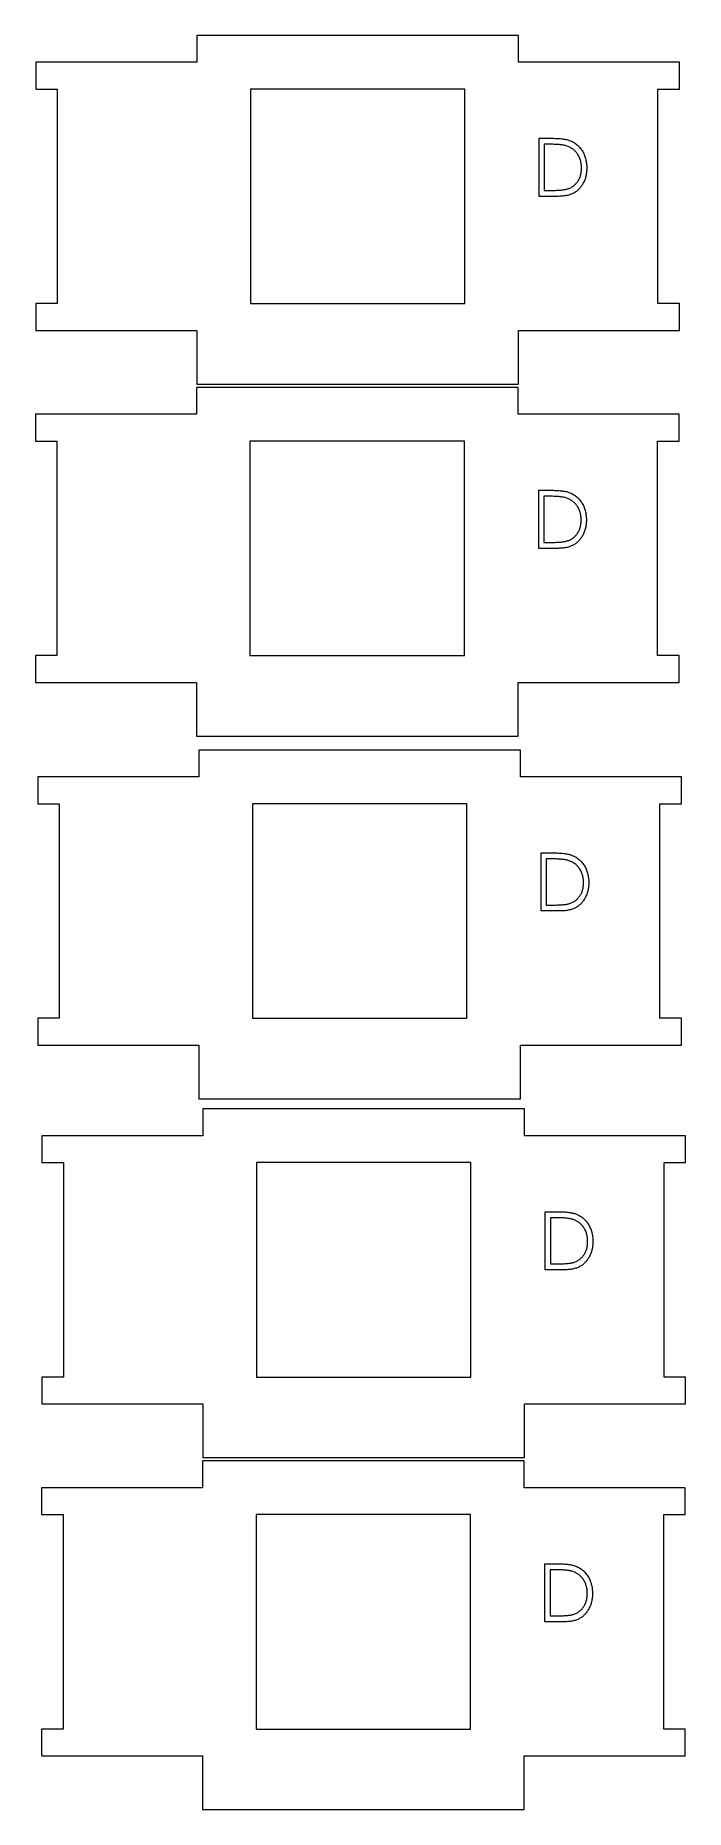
# Model space of a CAD drawing. Header units: inches. Extents: x 0 to 3.03, y -6.9 to 1.38.
import ezdxf

# ---------------------------------------------------------------- set-up
doc = ezdxf.new("R2010")
doc.units = ezdxf.units.IN
doc.header["$MEASUREMENT"] = 0

msp = doc.modelspace()

# ---------------------------------------------------------------- linework, layer by layer
at = {"color": 1, "linetype": 'Continuous', "lineweight": 5}
for p, q in [((0.75, 1.375), (0.75, 1.25)), ((2.25, 1.375), (0.75, 1.375)), ((2.25, 1.25), (2.25, 1.375)), ((0, 1.25), (0, 1.125)), ((0.75, 1.25), (0, 1.25)), ((3, 1.25), (2.25, 1.25)), ((3, 1.125), (3, 1.25)), ((0, 1.125), (0.1, 1.125)), ((0.1, 1.125), (0.1, 0.125)), ((2, 1.125), (1, 1.125)), ((1, 1.125), (1, 0.125)), ((2, 0.125), (2, 1.125)), ((2.9, 1.125), (3, 1.125)), ((2.9, 0.125), (2.9, 1.125)), ((0.1, 0.125), (0, 0.125)), ((0, 0.125), (0, 0)), ((1, 0.125), (2, 0.125)), ((3, 0.125), (2.9, 0.125)), ((3, 0), (3, 0.125)), ((0, 0), (0.75, 0)), ((0.75, 0), (0.75, -0.25)), ((2.25, 0), (3, 0)), ((2.25, -0.25), (2.25, 0)), ((0.7482, -0.266), (0.7482, -0.391)), ((2.2482, -0.266), (0.7482, -0.266)), ((0.75, -0.25), (2.25, -0.25)), ((2.2482, -0.391), (2.2482, -0.266)), ((-0.0018, -0.391), (-0.0018, -0.516)), ((0.7482, -0.391), (-0.0018, -0.391)), ((2.9982, -0.391), (2.2482, -0.391)), ((2.9982, -0.516), (2.9982, -0.391)), ((-0.0018, -0.516), (0.0982, -0.516)), ((0.0982, -0.516), (0.0982, -1.516)), ((1.9982, -0.516), (0.9982, -0.516)), ((0.9982, -0.516), (0.9982, -1.516)), ((1.9982, -1.516), (1.9982, -0.516)), ((2.8982, -0.516), (2.9982, -0.516)), ((2.8982, -1.516), (2.8982, -0.516)), ((0.0982, -1.516), (-0.0018, -1.516)), ((-0.0018, -1.516), (-0.0018, -1.641)), ((0.9982, -1.516), (1.9982, -1.516)), ((2.9982, -1.516), (2.8982, -1.516)), ((2.9982, -1.641), (2.9982, -1.516)), ((-0.0018, -1.641), (0.7482, -1.641)), ((0.7482, -1.641), (0.7482, -1.891)), ((2.2482, -1.641), (2.9982, -1.641)), ((2.2482, -1.891), (2.2482, -1.641)), ((0.7482, -1.891), (2.2482, -1.891)), ((0.7592, -1.9565), (0.7592, -2.0815)), ((2.2592, -1.9565), (0.7592, -1.9565)), ((2.2592, -2.0815), (2.2592, -1.9565)), ((0.0092, -2.0815), (0.0092, -2.2065)), ((0.7592, -2.0815), (0.0092, -2.0815)), ((3.0092, -2.0815), (2.2592, -2.0815)), ((3.0092, -2.2065), (3.0092, -2.0815)), ((0.0092, -2.2065), (0.1092, -2.2065)), ((0.1092, -2.2065), (0.1092, -3.2065)), ((2.0092, -2.2065), (1.0092, -2.2065)), ((1.0092, -2.2065), (1.0092, -3.2065)), ((2.0092, -3.2065), (2.0092, -2.2065)), ((2.9092, -2.2065), (3.0092, -2.2065)), ((2.9092, -3.2065), (2.9092, -2.2065)), ((0.1092, -3.2065), (0.0092, -3.2065)), ((0.0092, -3.2065), (0.0092, -3.3315)), ((1.0092, -3.2065), (2.0092, -3.2065)), ((3.0092, -3.2065), (2.9092, -3.2065)), ((3.0092, -3.3315), (3.0092, -3.2065)), ((0.0092, -3.3315), (0.7592, -3.3315)), ((0.7592, -3.3315), (0.7592, -3.5815)), ((2.2592, -3.3315), (3.0092, -3.3315)), ((2.2592, -3.5815), (2.2592, -3.3315)), ((0.7592, -3.5815), (2.2592, -3.5815)), ((0.7784, -3.6292), (0.7784, -3.7542)), ((2.2784, -3.6292), (0.7784, -3.6292)), ((2.2784, -3.7542), (2.2784, -3.6292)), ((0.0284, -3.7542), (0.0284, -3.8792)), ((0.7784, -3.7542), (0.0284, -3.7542)), ((3.0284, -3.7542), (2.2784, -3.7542)), ((3.0284, -3.8792), (3.0284, -3.7542)), ((0.0284, -3.8792), (0.1284, -3.8792)), ((0.1284, -3.8792), (0.1284, -4.8792)), ((2.0284, -3.8792), (1.0284, -3.8792)), ((1.0284, -3.8792), (1.0284, -4.8792)), ((2.0284, -4.8792), (2.0284, -3.8792)), ((2.9284, -3.8792), (3.0284, -3.8792)), ((2.9284, -4.8792), (2.9284, -3.8792)), ((0.1284, -4.8792), (0.0284, -4.8792)), ((0.0284, -4.8792), (0.0284, -5.0042)), ((1.0284, -4.8792), (2.0284, -4.8792)), ((3.0284, -4.8792), (2.9284, -4.8792)), ((3.0284, -5.0042), (3.0284, -4.8792)), ((0.0284, -5.0042), (0.7784, -5.0042)), ((0.7784, -5.0042), (0.7784, -5.2542)), ((2.2784, -5.0042), (3.0284, -5.0042)), ((2.2784, -5.2542), (2.2784, -5.0042)), ((0.7766, -5.2702), (0.7766, -5.3952)), ((2.2766, -5.2702), (0.7766, -5.2702)), ((0.7784, -5.2542), (2.2784, -5.2542)), ((2.2766, -5.3952), (2.2766, -5.2702)), ((0.0266, -5.3952), (0.0266, -5.5202)), ((0.7766, -5.3952), (0.0266, -5.3952)), ((3.0266, -5.3952), (2.2766, -5.3952)), ((3.0266, -5.5202), (3.0266, -5.3952)), ((0.0266, -5.5202), (0.1266, -5.5202)), ((0.1266, -5.5202), (0.1266, -6.5202)), ((2.0266, -5.5202), (1.0266, -5.5202)), ((1.0266, -5.5202), (1.0266, -6.5202)), ((2.0266, -6.5202), (2.0266, -5.5202)), ((2.9266, -5.5202), (3.0266, -5.5202)), ((2.9266, -6.5202), (2.9266, -5.5202)), ((0.1266, -6.5202), (0.0266, -6.5202)), ((0.0266, -6.5202), (0.0266, -6.6452)), ((1.0266, -6.5202), (2.0266, -6.5202)), ((3.0266, -6.5202), (2.9266, -6.5202)), ((3.0266, -6.6452), (3.0266, -6.5202)), ((0.0266, -6.6452), (0.7766, -6.6452)), ((0.7766, -6.6452), (0.7766, -6.8952)), ((2.2766, -6.6452), (3.0266, -6.6452)), ((2.2766, -6.8952), (2.2766, -6.6452)), ((0.7766, -6.8952), (2.2766, -6.8952))]:
    msp.add_line(p, q, dxfattribs=at)
at = {"color": 2, "linetype": 'Continuous', "lineweight": 5}
for p, q in [((2.3458, 0.8958), (2.4005, 0.8958)), ((2.3458, 0.625), (2.3458, 0.8958)), ((2.3892, 0.8681), (2.3701, 0.8681)), ((2.3701, 0.8681), (2.3701, 0.6528)), ((2.4298, 0.625), (2.3458, 0.625)), ((2.3701, 0.6528), (2.4012, 0.6528)), ((2.3441, -0.7452), (2.3987, -0.7452)), ((2.3441, -1.016), (2.3441, -0.7452)), ((2.3874, -0.773), (2.3684, -0.773)), ((2.3684, -0.773), (2.3684, -0.9882)), ((2.3684, -0.9882), (2.3995, -0.9882)), ((2.428, -1.016), (2.3441, -1.016)), ((2.3551, -2.4356), (2.4098, -2.4356)), ((2.3551, -2.7065), (2.3551, -2.4356)), ((2.3984, -2.4634), (2.3794, -2.4634)), ((2.3794, -2.4634), (2.3794, -2.6787)), ((2.439, -2.7065), (2.3551, -2.7065)), ((2.3794, -2.6787), (2.4105, -2.6787)), ((2.3742, -4.1084), (2.4289, -4.1084)), ((2.3742, -4.3792), (2.3742, -4.1084)), ((2.4176, -4.1362), (2.3985, -4.1362)), ((2.3985, -4.1362), (2.3985, -4.3514)), ((2.4581, -4.3792), (2.3742, -4.3792)), ((2.3985, -4.3514), (2.4296, -4.3514)), ((2.3724, -5.7494), (2.4271, -5.7494)), ((2.3724, -6.0202), (2.3724, -5.7494)), ((2.4158, -5.7772), (2.3967, -5.7772)), ((2.3967, -5.7772), (2.3967, -5.9924)), ((2.4564, -6.0202), (2.3724, -6.0202)), ((2.3967, -5.9924), (2.4278, -5.9924))]:
    msp.add_line(p, q, dxfattribs=at)
for points, knots in [([(2.4724, 0.8605), (2.4701, 0.8611), (2.4653, 0.8624), (2.4574, 0.8639), (2.4486, 0.8652), (2.4387, 0.8663), (2.4277, 0.867), (2.4158, 0.8676), (2.4028, 0.868), (2.3938, 0.868), (2.3892, 0.8681)], [0, 0, 0, 0, 0.084319, 0.179285, 0.286583, 0.405111, 0.535593, 0.67819, 0.832976, 1, 1, 1, 1]), ([(2.4005, 0.8958), (2.4053, 0.8958), (2.4145, 0.8957), (2.4277, 0.8953), (2.44, 0.8946), (2.4513, 0.8935), (2.4615, 0.8922), (2.4708, 0.8905), (2.479, 0.8885), (2.4841, 0.8869), (2.4865, 0.8861)], [0, 0, 0, 0, 0.164289, 0.317406, 0.458844, 0.589367, 0.707831, 0.81577, 0.91288, 1, 1, 1, 1]), ([(2.5438, 0.7571), (2.5437, 0.7602), (2.5436, 0.7664), (2.5427, 0.7756), (2.5412, 0.7844), (2.5391, 0.7928), (2.5365, 0.8009), (2.5332, 0.8086), (2.5294, 0.816), (2.525, 0.823), (2.5201, 0.8296), (2.5146, 0.8356), (2.5087, 0.8411), (2.5024, 0.8462), (2.4956, 0.8505), (2.4883, 0.8545), (2.4806, 0.8578), (2.4752, 0.8596), (2.4724, 0.8605)], [0, 0, 0, 0, 0.070151, 0.137813, 0.203226, 0.267174, 0.330024, 0.391794, 0.453084, 0.514334, 0.575, 0.634865, 0.694116, 0.753442, 0.813126, 0.87408, 0.936007, 1, 1, 1, 1]), ([(2.4865, 0.8861), (2.4896, 0.8849), (2.4958, 0.8825), (2.5046, 0.8781), (2.5129, 0.873), (2.5207, 0.8674), (2.5279, 0.861), (2.5347, 0.8541), (2.5409, 0.8464), (2.5465, 0.8382), (2.5516, 0.8295), (2.556, 0.8204), (2.5597, 0.8108), (2.5628, 0.8008), (2.5652, 0.7905), (2.5668, 0.7796), (2.5679, 0.7685), (2.568, 0.7609), (2.5681, 0.757)], [0, 0, 0, 0, 0.061545, 0.121694, 0.181155, 0.239875, 0.298702, 0.357647, 0.417605, 0.478494, 0.540407, 0.602345, 0.665004, 0.728559, 0.793651, 0.860534, 0.929236, 1, 1, 1, 1]), ([(2.5681, 0.757), (2.568, 0.7537), (2.5679, 0.7471), (2.567, 0.7373), (2.5658, 0.7279), (2.5639, 0.7188), (2.5615, 0.71), (2.5585, 0.7015), (2.555, 0.6932), (2.551, 0.6854), (2.5466, 0.6779), (2.5418, 0.6709), (2.5368, 0.6644), (2.5314, 0.6585), (2.5256, 0.653), (2.5196, 0.648), (2.5132, 0.6436), (2.5064, 0.6396), (2.4992, 0.6361), (2.4913, 0.6331), (2.4827, 0.6306), (2.4734, 0.6286), (2.4635, 0.6269), (2.4528, 0.6258), (2.4415, 0.6251), (2.4338, 0.625), (2.4298, 0.625)], [0, 0, 0, 0, 0.046081, 0.090807, 0.134295, 0.177024, 0.218823, 0.260244, 0.30108, 0.341614, 0.381583, 0.42012, 0.458075, 0.494738, 0.531195, 0.566934, 0.602713, 0.638327, 0.674853, 0.713467, 0.754442, 0.797815, 0.843989, 0.893072, 0.944963, 1, 1, 1, 1]), ([(2.4786, 0.6597), (2.4811, 0.6605), (2.486, 0.6623), (2.493, 0.6654), (2.4996, 0.6691), (2.5058, 0.6732), (2.5115, 0.6779), (2.5169, 0.6831), (2.5219, 0.6887), (2.5264, 0.6948), (2.5305, 0.7014), (2.534, 0.7083), (2.5371, 0.7156), (2.5395, 0.7232), (2.5414, 0.7312), (2.5428, 0.7395), (2.5436, 0.7482), (2.5437, 0.754), (2.5438, 0.7571)], [0, 0, 0, 0, 0.0624145, 0.1233382, 0.1831245, 0.241783, 0.3005789, 0.3596801, 0.4188816, 0.4795307, 0.5408505, 0.6023034, 0.6644632, 0.7278057, 0.7928948, 0.8596723, 0.9284644, 1, 1, 1, 1]), ([(2.4012, 0.6528), (2.4057, 0.6528), (2.4143, 0.6528), (2.4266, 0.6532), (2.4379, 0.6537), (2.4482, 0.6544), (2.4573, 0.6554), (2.4654, 0.6565), (2.4724, 0.6579), (2.4767, 0.6591), (2.4786, 0.6597)], [0, 0, 0, 0, 0.171901, 0.330628, 0.475549, 0.606746, 0.725024, 0.829742, 0.921323, 1, 1, 1, 1]), ([(2.4706, -0.7806), (2.4684, -0.7799), (2.4635, -0.7786), (2.4557, -0.7771), (2.4468, -0.7758), (2.4369, -0.7748), (2.426, -0.774), (2.414, -0.7734), (2.4011, -0.773), (2.3921, -0.773), (2.3874, -0.773)], [0, 0, 0, 0, 0.084319, 0.179285, 0.286583, 0.405111, 0.535593, 0.67819, 0.832976, 1, 1, 1, 1]), ([(2.3987, -0.7452), (2.4035, -0.7452), (2.4127, -0.7453), (2.426, -0.7457), (2.4383, -0.7464), (2.4495, -0.7475), (2.4598, -0.7489), (2.469, -0.7505), (2.4772, -0.7525), (2.4823, -0.7542), (2.4847, -0.7549)], [0, 0, 0, 0, 0.164289, 0.317406, 0.458844, 0.589367, 0.707831, 0.81577, 0.91288, 1, 1, 1, 1]), ([(2.542, -0.884), (2.5419, -0.8808), (2.5419, -0.8746), (2.5409, -0.8654), (2.5394, -0.8567), (2.5374, -0.8482), (2.5347, -0.8401), (2.5314, -0.8324), (2.5277, -0.825), (2.5232, -0.818), (2.5183, -0.8114), (2.5128, -0.8054), (2.5069, -0.7999), (2.5007, -0.7949), (2.4938, -0.7905), (2.4865, -0.7866), (2.4788, -0.7832), (2.4734, -0.7815), (2.4706, -0.7806)], [0, 0, 0, 0, 0.070151, 0.137813, 0.203226, 0.267174, 0.330024, 0.391794, 0.453084, 0.514334, 0.575, 0.634865, 0.694116, 0.753442, 0.813126, 0.87408, 0.936007, 1, 1, 1, 1]), ([(2.4847, -0.7549), (2.4878, -0.7561), (2.494, -0.7585), (2.5028, -0.763), (2.5111, -0.768), (2.519, -0.7736), (2.5262, -0.7801), (2.533, -0.7869), (2.5391, -0.7946), (2.5448, -0.8028), (2.5499, -0.8115), (2.5543, -0.8206), (2.5579, -0.8302), (2.561, -0.8402), (2.5634, -0.8506), (2.565, -0.8614), (2.5661, -0.8726), (2.5662, -0.8802), (2.5663, -0.884)], [0, 0, 0, 0, 0.061545, 0.121694, 0.181155, 0.239875, 0.298702, 0.357647, 0.417605, 0.478494, 0.540407, 0.602345, 0.665004, 0.728559, 0.793651, 0.860534, 0.929236, 1, 1, 1, 1]), ([(2.5663, -0.884), (2.5662, -0.8874), (2.5661, -0.894), (2.5653, -0.9037), (2.564, -0.9131), (2.5621, -0.9222), (2.5597, -0.9311), (2.5567, -0.9396), (2.5533, -0.9478), (2.5492, -0.9556), (2.5448, -0.9631), (2.5401, -0.9701), (2.535, -0.9766), (2.5296, -0.9825), (2.5239, -0.988), (2.5178, -0.993), (2.5114, -0.9974), (2.5046, -1.0014), (2.4974, -1.005), (2.4895, -1.0079), (2.4809, -1.0104), (2.4716, -1.0125), (2.4617, -1.0141), (2.4511, -1.0152), (2.4398, -1.0159), (2.432, -1.016), (2.428, -1.016)], [0, 0, 0, 0, 0.046081, 0.090807, 0.134295, 0.177024, 0.218823, 0.260244, 0.30108, 0.341614, 0.381583, 0.42012, 0.458075, 0.494738, 0.531195, 0.566934, 0.602713, 0.638327, 0.674853, 0.713467, 0.754442, 0.797815, 0.843989, 0.893072, 0.944963, 1, 1, 1, 1]), ([(2.4769, -0.9813), (2.4793, -0.9805), (2.4842, -0.9788), (2.4913, -0.9756), (2.4978, -0.9719), (2.504, -0.9678), (2.5098, -0.9631), (2.5151, -0.9579), (2.5201, -0.9523), (2.5247, -0.9462), (2.5287, -0.9396), (2.5322, -0.9327), (2.5353, -0.9255), (2.5378, -0.9178), (2.5397, -0.9098), (2.541, -0.9015), (2.5418, -0.8929), (2.5419, -0.887), (2.542, -0.884)], [0, 0, 0, 0, 0.0624145, 0.1233382, 0.1831245, 0.241783, 0.3005789, 0.3596801, 0.4188816, 0.4795307, 0.5408505, 0.6023034, 0.6644632, 0.7278057, 0.7928948, 0.8596723, 0.9284644, 1, 1, 1, 1]), ([(2.3995, -0.9882), (2.4039, -0.9882), (2.4125, -0.9882), (2.4249, -0.9879), (2.4362, -0.9873), (2.4464, -0.9866), (2.4555, -0.9856), (2.4636, -0.9845), (2.4707, -0.9832), (2.4749, -0.9819), (2.4769, -0.9813)], [0, 0, 0, 0, 0.171901, 0.330628, 0.475549, 0.606746, 0.725024, 0.829742, 0.921323, 1, 1, 1, 1]), ([(2.4817, -2.471), (2.4794, -2.4704), (2.4746, -2.4691), (2.4667, -2.4676), (2.4578, -2.4663), (2.4479, -2.4652), (2.437, -2.4644), (2.4251, -2.4639), (2.4121, -2.4635), (2.4031, -2.4634), (2.3984, -2.4634)], [0, 0, 0, 0, 0.084319, 0.179285, 0.286583, 0.405111, 0.535593, 0.67819, 0.832976, 1, 1, 1, 1]), ([(2.4098, -2.4356), (2.4145, -2.4357), (2.4237, -2.4357), (2.437, -2.4362), (2.4493, -2.4369), (2.4605, -2.438), (2.4708, -2.4393), (2.48, -2.441), (2.4882, -2.4429), (2.4933, -2.4446), (2.4957, -2.4454)], [0, 0, 0, 0, 0.164289, 0.317406, 0.458844, 0.589367, 0.707831, 0.81577, 0.91288, 1, 1, 1, 1]), ([(2.553, -2.5744), (2.553, -2.5713), (2.5529, -2.565), (2.5519, -2.5559), (2.5505, -2.5471), (2.5484, -2.5387), (2.5458, -2.5306), (2.5425, -2.5229), (2.5387, -2.5154), (2.5342, -2.5085), (2.5293, -2.5019), (2.5239, -2.4959), (2.518, -2.4904), (2.5117, -2.4853), (2.5048, -2.4809), (2.4976, -2.477), (2.4898, -2.4737), (2.4844, -2.4719), (2.4817, -2.471)], [0, 0, 0, 0, 0.070151, 0.137813, 0.203226, 0.267174, 0.330024, 0.391794, 0.453084, 0.514334, 0.575, 0.634865, 0.694116, 0.753442, 0.813126, 0.87408, 0.936007, 1, 1, 1, 1]), ([(2.4957, -2.4454), (2.4988, -2.4466), (2.505, -2.449), (2.5139, -2.4534), (2.5222, -2.4585), (2.53, -2.4641), (2.5372, -2.4705), (2.544, -2.4774), (2.5501, -2.485), (2.5558, -2.4932), (2.5609, -2.5019), (2.5653, -2.5111), (2.569, -2.5207), (2.572, -2.5306), (2.5744, -2.541), (2.5761, -2.5518), (2.5771, -2.563), (2.5772, -2.5706), (2.5773, -2.5745)], [0, 0, 0, 0, 0.061545, 0.121694, 0.181155, 0.239875, 0.298702, 0.357647, 0.417605, 0.478494, 0.540407, 0.602345, 0.665004, 0.728559, 0.793651, 0.860534, 0.929236, 1, 1, 1, 1]), ([(2.5773, -2.5745), (2.5773, -2.5778), (2.5772, -2.5844), (2.5763, -2.5941), (2.575, -2.6036), (2.5731, -2.6127), (2.5708, -2.6215), (2.5677, -2.63), (2.5643, -2.6383), (2.5603, -2.6461), (2.5558, -2.6535), (2.5511, -2.6605), (2.546, -2.667), (2.5406, -2.673), (2.5349, -2.6785), (2.5288, -2.6835), (2.5224, -2.6879), (2.5157, -2.6919), (2.5084, -2.6954), (2.5005, -2.6984), (2.4919, -2.7009), (2.4827, -2.7029), (2.4727, -2.7045), (2.4621, -2.7056), (2.4508, -2.7064), (2.443, -2.7064), (2.439, -2.7065)], [0, 0, 0, 0, 0.046081, 0.090807, 0.134295, 0.177024, 0.218823, 0.260244, 0.30108, 0.341614, 0.381583, 0.42012, 0.458075, 0.494738, 0.531195, 0.566934, 0.602713, 0.638327, 0.674853, 0.713467, 0.754442, 0.797815, 0.843989, 0.893072, 0.944963, 1, 1, 1, 1]), ([(2.4879, -2.6718), (2.4904, -2.6709), (2.4953, -2.6692), (2.5023, -2.6661), (2.5088, -2.6624), (2.515, -2.6582), (2.5208, -2.6535), (2.5262, -2.6484), (2.5311, -2.6427), (2.5357, -2.6366), (2.5398, -2.6301), (2.5433, -2.6232), (2.5464, -2.6159), (2.5488, -2.6083), (2.5507, -2.6003), (2.552, -2.592), (2.5529, -2.5833), (2.5529, -2.5774), (2.553, -2.5744)], [0, 0, 0, 0, 0.0624145, 0.1233382, 0.1831245, 0.241783, 0.3005789, 0.3596801, 0.4188816, 0.4795307, 0.5408505, 0.6023034, 0.6644632, 0.7278057, 0.7928948, 0.8596723, 0.9284644, 1, 1, 1, 1]), ([(2.4105, -2.6787), (2.4149, -2.6787), (2.4235, -2.6786), (2.4359, -2.6783), (2.4472, -2.6778), (2.4574, -2.677), (2.4666, -2.6761), (2.4747, -2.675), (2.4817, -2.6736), (2.4859, -2.6724), (2.4879, -2.6718)], [0, 0, 0, 0, 0.171901, 0.330628, 0.475549, 0.606746, 0.725024, 0.829742, 0.921323, 1, 1, 1, 1]), ([(2.4289, -4.1084), (2.4337, -4.1084), (2.4428, -4.1085), (2.4561, -4.1089), (2.4684, -4.1096), (2.4797, -4.1107), (2.4899, -4.112), (2.4991, -4.1137), (2.5074, -4.1157), (2.5124, -4.1174), (2.5148, -4.1181)], [0, 0, 0, 0, 0.164289, 0.317406, 0.458844, 0.589367, 0.707831, 0.81577, 0.91288, 1, 1, 1, 1]), ([(2.5148, -4.1181), (2.518, -4.1193), (2.5242, -4.1217), (2.533, -4.1262), (2.5413, -4.1312), (2.5491, -4.1368), (2.5563, -4.1432), (2.5631, -4.1501), (2.5693, -4.1578), (2.5749, -4.166), (2.58, -4.1747), (2.5844, -4.1838), (2.5881, -4.1934), (2.5911, -4.2034), (2.5935, -4.2138), (2.5952, -4.2246), (2.5963, -4.2358), (2.5964, -4.2434), (2.5964, -4.2472)], [0, 0, 0, 0, 0.061545, 0.121694, 0.181155, 0.239875, 0.298702, 0.357647, 0.417605, 0.478494, 0.540407, 0.602345, 0.665004, 0.728559, 0.793651, 0.860534, 0.929236, 1, 1, 1, 1]), ([(2.5008, -4.1438), (2.4985, -4.1431), (2.4937, -4.1418), (2.4858, -4.1403), (2.4769, -4.139), (2.467, -4.138), (2.4561, -4.1372), (2.4442, -4.1366), (2.4312, -4.1362), (2.4222, -4.1362), (2.4176, -4.1362)], [0, 0, 0, 0, 0.084319, 0.179285, 0.286583, 0.405111, 0.535593, 0.67819, 0.832976, 1, 1, 1, 1]), ([(2.5721, -4.2472), (2.5721, -4.244), (2.572, -4.2378), (2.571, -4.2286), (2.5696, -4.2199), (2.5675, -4.2114), (2.5649, -4.2033), (2.5616, -4.1956), (2.5578, -4.1882), (2.5533, -4.1812), (2.5484, -4.1746), (2.543, -4.1686), (2.5371, -4.1631), (2.5308, -4.1581), (2.524, -4.1537), (2.5167, -4.1497), (2.5089, -4.1464), (2.5035, -4.1447), (2.5008, -4.1438)], [0, 0, 0, 0, 0.070151, 0.137813, 0.203226, 0.267174, 0.330024, 0.391794, 0.453084, 0.514334, 0.575, 0.634865, 0.694116, 0.753442, 0.813126, 0.87408, 0.936007, 1, 1, 1, 1]), ([(2.5964, -4.2472), (2.5964, -4.2506), (2.5963, -4.2572), (2.5954, -4.2669), (2.5942, -4.2763), (2.5922, -4.2854), (2.5899, -4.2943), (2.5869, -4.3028), (2.5834, -4.311), (2.5794, -4.3188), (2.575, -4.3263), (2.5702, -4.3333), (2.5652, -4.3398), (2.5597, -4.3457), (2.554, -4.3512), (2.5479, -4.3562), (2.5415, -4.3606), (2.5348, -4.3646), (2.5275, -4.3682), (2.5196, -4.3711), (2.5111, -4.3736), (2.5018, -4.3756), (2.4919, -4.3773), (2.4812, -4.3784), (2.4699, -4.3791), (2.4621, -4.3792), (2.4581, -4.3792)], [0, 0, 0, 0, 0.046081, 0.090807, 0.134295, 0.177024, 0.218823, 0.260244, 0.30108, 0.341614, 0.381583, 0.42012, 0.458075, 0.494738, 0.531195, 0.566934, 0.602713, 0.638327, 0.674853, 0.713467, 0.754442, 0.797815, 0.843989, 0.893072, 0.944963, 1, 1, 1, 1]), ([(2.507, -4.3445), (2.5095, -4.3437), (2.5144, -4.342), (2.5214, -4.3388), (2.528, -4.3351), (2.5342, -4.331), (2.5399, -4.3263), (2.5453, -4.3211), (2.5503, -4.3155), (2.5548, -4.3094), (2.5589, -4.3028), (2.5624, -4.2959), (2.5655, -4.2887), (2.5679, -4.281), (2.5698, -4.273), (2.5711, -4.2647), (2.572, -4.2561), (2.5721, -4.2502), (2.5721, -4.2472)], [0, 0, 0, 0, 0.0624145, 0.1233382, 0.1831245, 0.241783, 0.3005789, 0.3596801, 0.4188816, 0.4795307, 0.5408505, 0.6023034, 0.6644632, 0.7278057, 0.7928948, 0.8596723, 0.9284644, 1, 1, 1, 1]), ([(2.4296, -4.3514), (2.4341, -4.3514), (2.4427, -4.3514), (2.455, -4.3511), (2.4663, -4.3505), (2.4765, -4.3498), (2.4857, -4.3488), (2.4938, -4.3477), (2.5008, -4.3463), (2.5051, -4.3451), (2.507, -4.3445)], [0, 0, 0, 0, 0.171901, 0.330628, 0.475549, 0.606746, 0.725024, 0.829742, 0.921323, 1, 1, 1, 1]), ([(2.499, -5.7848), (2.4967, -5.7841), (2.4919, -5.7828), (2.484, -5.7813), (2.4752, -5.7801), (2.4653, -5.779), (2.4544, -5.7782), (2.4424, -5.7776), (2.4294, -5.7772), (2.4205, -5.7772), (2.4158, -5.7772)], [0, 0, 0, 0, 0.084319, 0.179285, 0.286583, 0.405111, 0.535593, 0.67819, 0.832976, 1, 1, 1, 1]), ([(2.4271, -5.7494), (2.4319, -5.7494), (2.4411, -5.7495), (2.4544, -5.7499), (2.4666, -5.7507), (2.4779, -5.7517), (2.4881, -5.7531), (2.4974, -5.7547), (2.5056, -5.7567), (2.5107, -5.7584), (2.5131, -5.7592)], [0, 0, 0, 0, 0.164289, 0.317406, 0.458844, 0.589367, 0.707831, 0.81577, 0.91288, 1, 1, 1, 1]), ([(2.5704, -5.8882), (2.5703, -5.885), (2.5702, -5.8788), (2.5693, -5.8697), (2.5678, -5.8609), (2.5658, -5.8524), (2.5631, -5.8443), (2.5598, -5.8366), (2.556, -5.8292), (2.5516, -5.8222), (2.5467, -5.8156), (2.5412, -5.8096), (2.5353, -5.8041), (2.529, -5.7991), (2.5222, -5.7947), (2.5149, -5.7908), (2.5072, -5.7874), (2.5018, -5.7857), (2.499, -5.7848)], [0, 0, 0, 0, 0.070151, 0.137813, 0.203226, 0.267174, 0.330024, 0.391794, 0.453084, 0.514334, 0.575, 0.634865, 0.694116, 0.753442, 0.813126, 0.87408, 0.936007, 1, 1, 1, 1]), ([(2.5131, -5.7592), (2.5162, -5.7604), (2.5224, -5.7627), (2.5312, -5.7672), (2.5395, -5.7722), (2.5474, -5.7779), (2.5545, -5.7843), (2.5613, -5.7912), (2.5675, -5.7988), (2.5731, -5.807), (2.5782, -5.8157), (2.5827, -5.8248), (2.5863, -5.8344), (2.5894, -5.8444), (2.5918, -5.8548), (2.5934, -5.8656), (2.5945, -5.8768), (2.5946, -5.8844), (2.5947, -5.8882)], [0, 0, 0, 0, 0.061545, 0.121694, 0.181155, 0.239875, 0.298702, 0.357647, 0.417605, 0.478494, 0.540407, 0.602345, 0.665004, 0.728559, 0.793651, 0.860534, 0.929236, 1, 1, 1, 1]), ([(2.5947, -5.8882), (2.5946, -5.8916), (2.5945, -5.8982), (2.5937, -5.9079), (2.5924, -5.9173), (2.5905, -5.9264), (2.5881, -5.9353), (2.5851, -5.9438), (2.5816, -5.952), (2.5776, -5.9598), (2.5732, -5.9673), (2.5684, -5.9743), (2.5634, -5.9808), (2.558, -5.9868), (2.5522, -5.9922), (2.5462, -5.9972), (2.5398, -6.0016), (2.533, -6.0057), (2.5258, -6.0092), (2.5179, -6.0121), (2.5093, -6.0146), (2.5, -6.0167), (2.4901, -6.0183), (2.4794, -6.0194), (2.4681, -6.0201), (2.4604, -6.0202), (2.4564, -6.0202)], [0, 0, 0, 0, 0.046081, 0.090807, 0.134295, 0.177024, 0.218823, 0.260244, 0.30108, 0.341614, 0.381583, 0.42012, 0.458075, 0.494738, 0.531195, 0.566934, 0.602713, 0.638327, 0.674853, 0.713467, 0.754442, 0.797815, 0.843989, 0.893072, 0.944963, 1, 1, 1, 1]), ([(2.5053, -5.9856), (2.5077, -5.9847), (2.5126, -5.983), (2.5196, -5.9798), (2.5262, -5.9761), (2.5324, -5.972), (2.5381, -5.9673), (2.5435, -5.9621), (2.5485, -5.9565), (2.553, -5.9504), (2.5571, -5.9438), (2.5606, -5.9369), (2.5637, -5.9297), (2.5661, -5.922), (2.568, -5.9141), (2.5694, -5.9057), (2.5702, -5.8971), (2.5703, -5.8912), (2.5704, -5.8882)], [0, 0, 0, 0, 0.0624145, 0.1233382, 0.1831245, 0.241783, 0.3005789, 0.3596801, 0.4188816, 0.4795307, 0.5408505, 0.6023034, 0.6644632, 0.7278057, 0.7928948, 0.8596723, 0.9284644, 1, 1, 1, 1]), ([(2.4278, -5.9924), (2.4323, -5.9924), (2.4409, -5.9924), (2.4532, -5.9921), (2.4645, -5.9915), (2.4748, -5.9908), (2.4839, -5.9898), (2.492, -5.9887), (2.499, -5.9874), (2.5033, -5.9861), (2.5053, -5.9856)], [0, 0, 0, 0, 0.171901, 0.330628, 0.475549, 0.606746, 0.725024, 0.829742, 0.921323, 1, 1, 1, 1])]:
    msp.add_open_spline(points, degree=3, knots=knots, dxfattribs=at)

doc.saveas('drawing.dxf')
